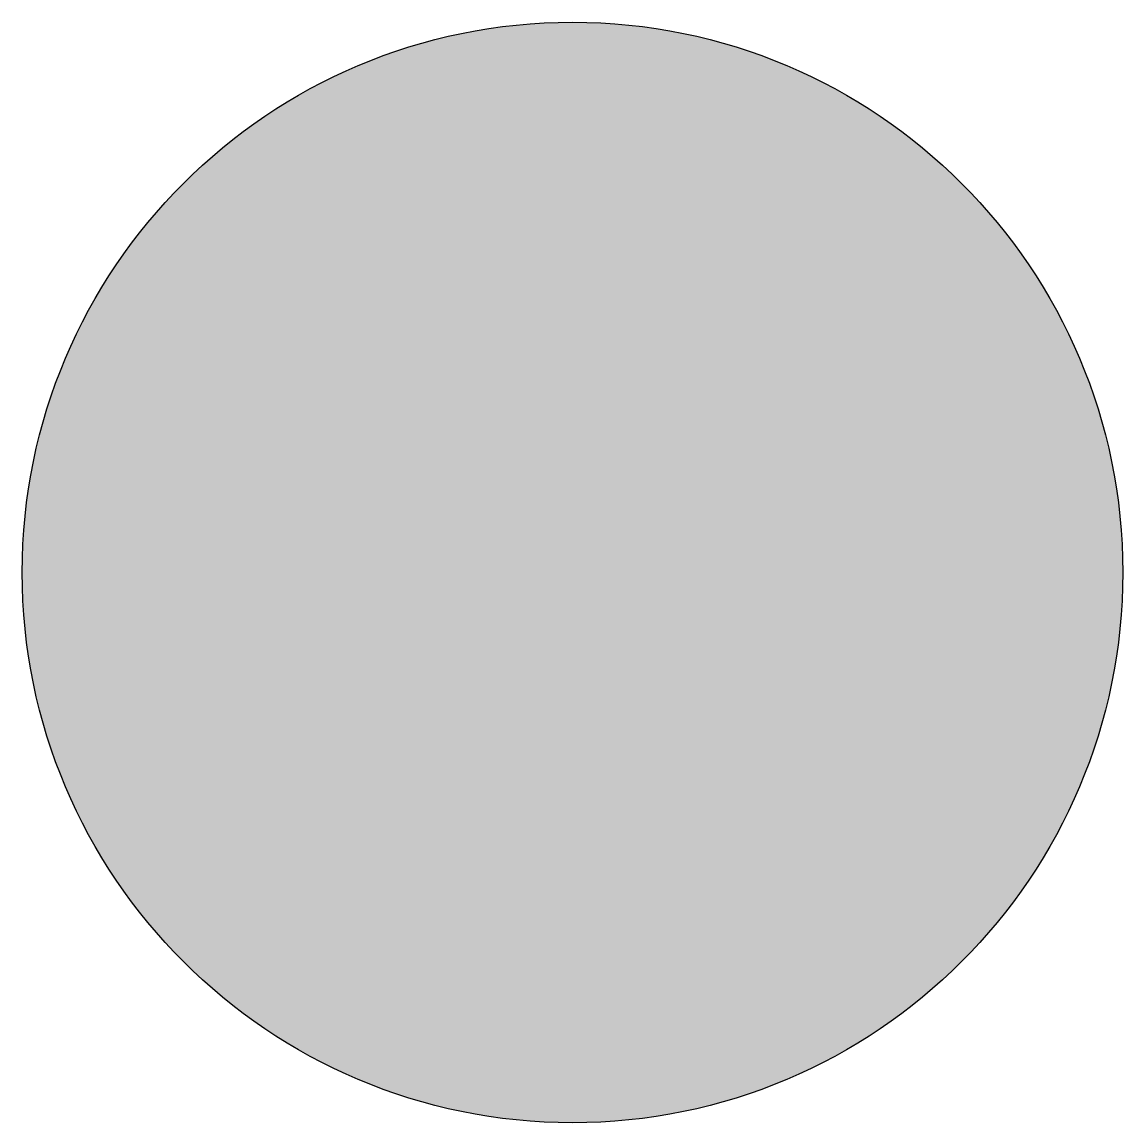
# Model space of a CAD drawing. Header units: millimetres. Extents: x -0.5 to 0.5, y -0.5 to 0.5.
import ezdxf

# ---------------------------------------------------------------- set-up
doc = ezdxf.new("R2010")
doc.units = ezdxf.units.MM
doc.layers.add('OBJECT', color=7, linetype='Continuous')

msp = doc.modelspace()

# ---------------------------------------------------------------- hatches: boundary and pattern name
at = {"layer": 'OBJECT', "transparency": 33554687}
h = msp.add_hatch(color=0, dxfattribs=at)
edge = h.paths.add_edge_path(flags=0)
edge.add_arc((0, 0), 0.5, 0, 360)

# ---------------------------------------------------------------- linework, layer by layer
at = {"layer": 'OBJECT', "color": 0}
msp.add_circle((0, 0), 0.5, dxfattribs=at)

doc.saveas('drawing.dxf')
